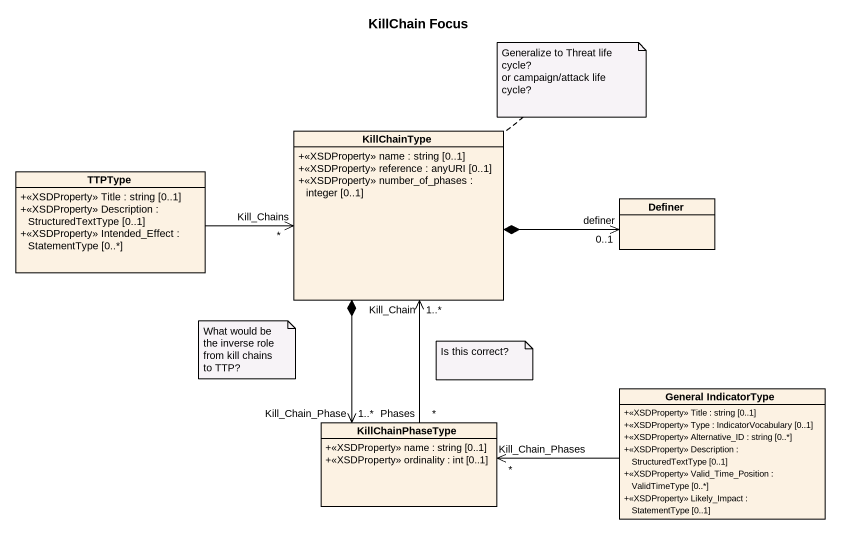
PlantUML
@startuml
title KillChain Focus
hide circle
hide empty members
skinparam classAttributeIconSize 0
class KillChainType {
  +<<XSDProperty>> name : string [0..1]
  +<<XSDProperty>> reference : anyURI [0..1]
  +<<XSDProperty>> number_of_phases : integer [0..1]
}
class TTPType {
  +<<XSDProperty>> Title : string [0..1]
  +<<XSDProperty>> Description : StructuredTextType [0..1]
  +<<XSDProperty>> Intended_Effect : StatementType [0..*]
}
class Definer
class "General IndicatorType" as General_IndicatorType {
  +<<XSDProperty>> Title : string [0..1]
  +<<XSDProperty>> Type : IndicatorVocabulary [0..1]
  +<<XSDProperty>> Alternative_ID : string [0..*]
  +<<XSDProperty>> Description : StructuredTextType [0..1]
  +<<XSDProperty>> Valid_Time_Position : ValidTimeType [0..*]
  +<<XSDProperty>> Likely_Impact : StatementType [0..1]
}
class KillChainPhaseType {
  +<<XSDProperty>> name : string [0..1]
  +<<XSDProperty>> ordinality : int [0..1]
}
KillChainType "Kill_Chains\n*" <-left- TTPType
KillChainType "Kill_Chain\n1..*" <-- "Phases\n*" KillChainPhaseType
Definer "definer\n0..1" <-left-* KillChainType
KillChainPhaseType "Kill_Chain_Phase\n1..*" <-up-* KillChainType
KillChainPhaseType "Kill_Chain_Phases\n*" <-right- General_IndicatorType
note top of KillChainType
  Generalize to Threat life cycle?
  or campaign/attack life cycle?
end note
note as N2
  What would be the inverse role from kill chains to TTP?
end note
note as N3
  Is this correct?
end note
@enduml
